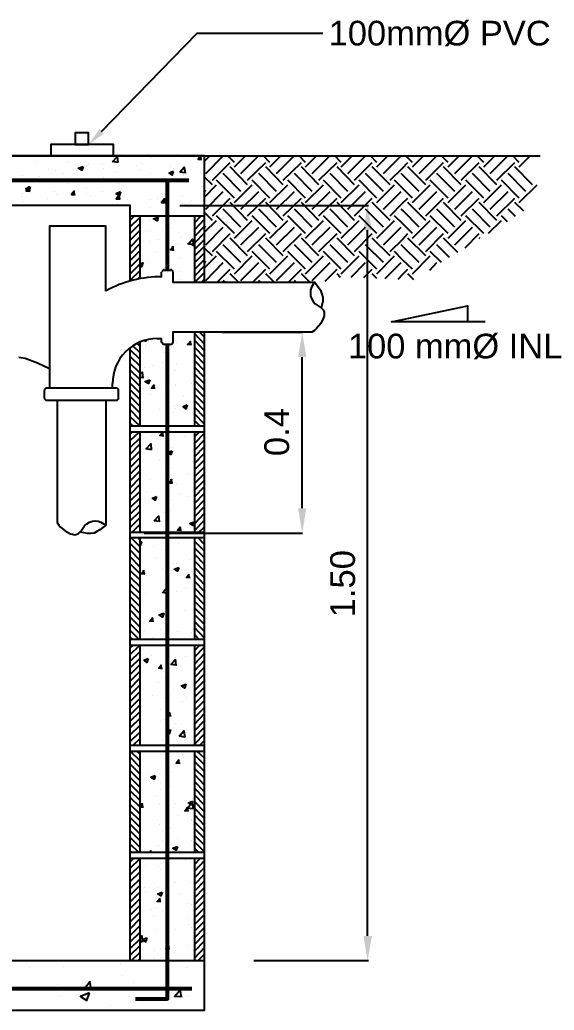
# Model space of a CAD drawing. Header units: millimetres. Extents: x 2391 to 3323, y 1596 to 2537.
# Drawn here: x 3103.31 to 3121.75, y 1652.68 to 1686.82 of the extents above; entities that cross this region are included whole.
import ezdxf

# ---------------------------------------------------------------- set-up
doc = ezdxf.new("R2010")
doc.units = ezdxf.units.MM
for name, color, linetype in [('Concrete slab piping', 201, 'Continuous'), ('LOCATION MAP', 101, 'Continuous'), ('OUTLINE', 7, 'Continuous'), ('PIPES', 20, 'Continuous'), ('REINF. BARS', 7, 'Continuous'), ('TEXT', 130, 'Continuous'), ('VICINITY MAP', 150, 'Continuous')]:
    doc.layers.add(name, color=color, linetype=linetype)
doc.layers.add('HATCHES', color=7, linetype='Continuous', true_color=0xe6ac00)
doc.styles.add('PDF Arial', font='arial.ttf')
doc.styles.add('PDF Swis721 BT', font='swiss.ttf')

msp = doc.modelspace()

# ---------------------------------------------------------------- linework, layer by layer
at = {"layer": 'Concrete slab piping', "lineweight": 25}
for points in [[(3107.12, 1677.814), (3107.12, 1680.42), (3090.875, 1680.42), (3091.874, 1682.128)], [(3109.683, 1677.77), (3109.683, 1682.128), (3091.874, 1682.128), (3109.683, 1682.128), (3121.266, 1682.128)], [(3107.12, 1680.058), (3109.683, 1680.058)], [(3103.283, 1675.193), (3103.5, 1675.15), (3103.92, 1674.99), (3104.34, 1674.802)]]:
    msp.add_lwpolyline(points, dxfattribs=at)
at = {"layer": 'Concrete slab piping', "lineweight": 53}
msp.add_lwpolyline([(3091.99, 1681.289), (3109.147, 1681.289)], dxfattribs=at)
at = {"layer": 'HATCHES', "lineweight": 25}
for points in [[(3106.512, 1681.926), (3106.671, 1682.099), (3106.7, 1681.897)], [(3106.961, 1682.085), (3106.961, 1682.085)], [(3107.873, 1682.071), (3107.873, 1682.071)], [(3108.93, 1682.071), (3108.93, 1682.071)], [(3109.567, 1681.998), (3109.553, 1682.128), (3109.466, 1682.013), (3109.596, 1682.013)], [(3109.683, 1681.94), (3109.871, 1682.128)], [(3109.726, 1681.52), (3110.334, 1682.128)], [(3110.725, 1681.897), (3110.494, 1682.128)], [(3110.725, 1681.752), (3111.102, 1682.128)], [(3110.943, 1681.52), (3111.551, 1682.128)], [(3111.942, 1681.897), (3111.724, 1682.128)], [(3111.942, 1681.752), (3112.318, 1682.128)], [(3112.173, 1681.52), (3112.781, 1682.128)], [(3113.172, 1681.897), (3112.955, 1682.128)], [(3113.172, 1681.752), (3113.549, 1682.128)], [(3113.404, 1681.52), (3114.012, 1682.128)], [(3114.403, 1681.897), (3114.186, 1682.128)], [(3114.403, 1681.752), (3114.779, 1682.128)], [(3114.635, 1681.52), (3115.243, 1682.128)], [(3115.634, 1681.897), (3115.416, 1682.128)], [(3115.634, 1681.752), (3116.01, 1682.128)], [(3115.865, 1681.52), (3116.473, 1682.128)], [(3116.864, 1681.897), (3116.633, 1682.128)], [(3116.864, 1681.752), (3117.241, 1682.128)], [(3117.096, 1681.52), (3117.704, 1682.128)], [(3118.095, 1681.897), (3117.863, 1682.128)], [(3118.095, 1681.752), (3118.472, 1682.128)], [(3118.327, 1681.52), (3118.935, 1682.128)], [(3119.326, 1681.897), (3119.094, 1682.128)], [(3119.326, 1681.752), (3119.702, 1682.128)], [(3119.543, 1681.52), (3120.151, 1682.128)], [(3120.542, 1681.897), (3120.325, 1682.128)], [(3120.542, 1681.752), (3120.918, 1682.128)], [(3103.848, 1681.94), (3103.848, 1681.94)], [(3105.006, 1681.897), (3105.006, 1681.897)], [(3105.629, 1681.752), (3105.629, 1681.752)], [(3105.687, 1681.868), (3105.687, 1681.868)], [(3106.164, 1681.853), (3106.164, 1681.853)], [(3106.497, 1681.94), (3106.7, 1681.911)], [(3106.744, 1681.781), (3106.744, 1681.781)], [(3106.758, 1681.911), (3106.758, 1681.911)], [(3107.323, 1681.795), (3107.323, 1681.795)], [(3107.554, 1681.882), (3107.554, 1681.882)], [(3108.496, 1681.752), (3108.496, 1681.752)], [(3108.742, 1681.824), (3108.742, 1681.824)], [(3108.829, 1681.564), (3108.988, 1681.737), (3109.017, 1681.535)], [(3109.958, 1681.289), (3110.566, 1681.897)], [(3111.174, 1681.129), (3110.566, 1681.752)], [(3111.174, 1681.289), (3111.797, 1681.897)], [(3112.405, 1681.129), (3111.797, 1681.752)], [(3112.405, 1681.289), (3113.027, 1681.897)], [(3113.636, 1681.129), (3113.027, 1681.752)], [(3113.636, 1681.289), (3114.258, 1681.897)], [(3114.866, 1681.129), (3114.258, 1681.752)], [(3114.866, 1681.289), (3115.474, 1681.897)], [(3116.097, 1681.129), (3115.474, 1681.752)], [(3116.097, 1681.289), (3116.517, 1681.709), (3116.705, 1681.897)], [(3117.328, 1681.129), (3116.705, 1681.752)], [(3117.328, 1681.289), (3117.936, 1681.897)], [(3118.544, 1681.129), (3117.936, 1681.752)], [(3118.544, 1681.289), (3119.167, 1681.897)], [(3119.775, 1681.129), (3119.167, 1681.752)], [(3119.775, 1681.289), (3120.397, 1681.897)], [(3121.005, 1681.129), (3120.397, 1681.752)], [(3103.413, 1681.462), (3103.413, 1681.462)], [(3104.007, 1681.419), (3104.007, 1681.419)], [(3104.311, 1681.651), (3104.311, 1681.651)], [(3104.427, 1681.651), (3104.427, 1681.651)], [(3104.528, 1681.607), (3104.528, 1681.607)], [(3104.818, 1681.52), (3104.818, 1681.52)], [(3105.469, 1681.607), (3105.469, 1681.607)], [(3106.193, 1681.709), (3106.193, 1681.709)], [(3106.208, 1681.39), (3106.208, 1681.39)], [(3106.628, 1681.549), (3106.628, 1681.549)], [(3107.482, 1681.607), (3107.482, 1681.607)], [(3107.786, 1681.506), (3107.786, 1681.506)], [(3108.829, 1681.578), (3109.017, 1681.549)], [(3108.944, 1681.477), (3108.944, 1681.477)], [(3108.944, 1681.462), (3108.944, 1681.462)], [(3109.654, 1681.694), (3109.654, 1681.694)], [(3109.958, 1681.129), (3109.683, 1681.39)], [(3110.943, 1680.898), (3110.334, 1681.52)], [(3112.173, 1680.898), (3111.565, 1681.52)], [(3113.404, 1680.898), (3112.796, 1681.52)], [(3114.635, 1680.898), (3114.027, 1681.52)], [(3115.865, 1680.898), (3115.243, 1681.52)], [(3117.096, 1680.898), (3116.517, 1681.477), (3116.473, 1681.52)], [(3118.327, 1680.898), (3117.704, 1681.52)], [(3119.543, 1680.898), (3118.935, 1681.52)], [(3120.774, 1680.898), (3120.166, 1681.52)], [(3103.457, 1681.347), (3103.457, 1681.347)], [(3104.948, 1681.173), (3104.948, 1681.173)], [(3104.948, 1681.173), (3104.948, 1681.173)], [(3106.729, 1681.187), (3106.729, 1681.187)], [(3106.729, 1681.187), (3106.729, 1681.187)], [(3107.844, 1681.347), (3107.844, 1681.347)], [(3108.365, 1681.202), (3108.365, 1681.202)], [(3108.365, 1681.202), (3108.365, 1681.202)], [(3108.901, 1681.274), (3108.901, 1681.274)], [(3109.567, 1681.057), (3109.567, 1681.057)], [(3109.683, 1680.709), (3110.103, 1681.129)], [(3110.725, 1680.666), (3110.103, 1681.289)], [(3110.725, 1680.521), (3111.333, 1681.129)], [(3111.942, 1680.666), (3111.333, 1681.289)], [(3111.942, 1680.521), (3112.564, 1681.129)], [(3113.172, 1680.666), (3112.564, 1681.289)], [(3113.172, 1680.521), (3113.795, 1681.129)], [(3114.403, 1680.666), (3113.795, 1681.289)], [(3114.403, 1680.521), (3115.026, 1681.129)], [(3115.634, 1680.666), (3115.026, 1681.289)], [(3115.634, 1680.521), (3116.242, 1681.129)], [(3116.864, 1680.666), (3116.517, 1681.014), (3116.242, 1681.289)], [(3116.864, 1680.521), (3117.473, 1681.129)], [(3118.095, 1680.666), (3117.473, 1681.289)], [(3118.095, 1680.521), (3118.703, 1681.129)], [(3119.326, 1680.666), (3118.703, 1681.289)], [(3119.326, 1680.521), (3119.934, 1681.129)], [(3120.542, 1680.666), (3119.934, 1681.289)], [(3120.542, 1680.521), (3121.165, 1681.129)], [(3103.385, 1680.738), (3103.385, 1680.738)], [(3103.385, 1680.738), (3103.385, 1680.738)], [(3103.413, 1680.84), (3103.413, 1680.84)], [(3103.413, 1680.84), (3103.413, 1680.84)], [(3103.674, 1680.956), (3103.674, 1680.956)], [(3103.674, 1680.956), (3103.674, 1680.956)], [(3104.499, 1680.883), (3104.499, 1680.883)], [(3104.499, 1680.883), (3104.499, 1680.883)], [(3104.586, 1680.796), (3104.586, 1680.796)], [(3104.586, 1680.796), (3104.586, 1680.796)], [(3105.6, 1681.028), (3105.6, 1681.028)], [(3105.6, 1681.028), (3105.6, 1681.028)], [(3105.629, 1680.84), (3105.629, 1680.84)], [(3105.629, 1680.84), (3105.629, 1680.84)], [(3105.745, 1680.738), (3105.745, 1680.738)], [(3105.745, 1680.738), (3105.745, 1680.738)], [(3106.164, 1680.912), (3106.164, 1680.912)], [(3106.164, 1680.912), (3106.164, 1680.912)], [(3106.99, 1681.028), (3106.99, 1681.028)], [(3106.99, 1681.028), (3106.99, 1681.028)], [(3108.307, 1680.84), (3108.307, 1680.84)], [(3108.307, 1680.84), (3108.307, 1680.84)], [(3108.915, 1680.753), (3108.915, 1680.753)], [(3109.726, 1680.898), (3109.683, 1680.941)], [(3109.726, 1680.29), (3110.334, 1680.898)], [(3110.943, 1680.29), (3111.565, 1680.898)], [(3112.173, 1680.29), (3112.796, 1680.898)], [(3113.404, 1680.29), (3114.027, 1680.898)], [(3114.635, 1680.29), (3115.243, 1680.898)], [(3115.865, 1680.29), (3116.473, 1680.898)], [(3117.096, 1680.29), (3117.704, 1680.898)], [(3118.327, 1680.29), (3118.935, 1680.898)], [(3119.543, 1680.29), (3120.166, 1680.898)], [(3103.428, 1680.565), (3103.428, 1680.565)], [(3103.428, 1680.565), (3103.428, 1680.565)], [(3104.253, 1680.666), (3104.253, 1680.666)], [(3104.253, 1680.666), (3104.253, 1680.666)], [(3106.7, 1680.463), (3106.7, 1680.463)], [(3106.7, 1680.463), (3106.7, 1680.463)], [(3106.903, 1680.695), (3106.903, 1680.695)], [(3106.903, 1680.695), (3106.903, 1680.695)], [(3107.033, 1680.623), (3107.033, 1680.623)], [(3107.033, 1680.623), (3107.033, 1680.623)], [(3107.815, 1680.623), (3107.815, 1680.623)], [(3107.815, 1680.623), (3107.815, 1680.623)], [(3108.061, 1680.652), (3108.061, 1680.652)], [(3108.061, 1680.652), (3108.061, 1680.652)], [(3108.336, 1680.42), (3108.336, 1680.42)], [(3108.336, 1680.42), (3108.336, 1680.42)], [(3109.162, 1680.536), (3109.162, 1680.536)], [(3109.22, 1680.594), (3109.22, 1680.594)], [(3109.958, 1680.058), (3110.566, 1680.666)], [(3111.174, 1679.899), (3110.566, 1680.521)], [(3111.174, 1680.058), (3111.797, 1680.666)], [(3112.405, 1679.899), (3111.797, 1680.521)], [(3112.405, 1680.058), (3113.027, 1680.666)], [(3113.636, 1679.899), (3113.027, 1680.521)], [(3113.636, 1680.058), (3114.258, 1680.666)], [(3114.866, 1679.899), (3114.258, 1680.521)], [(3114.866, 1680.058), (3115.474, 1680.666)], [(3116.097, 1679.899), (3115.474, 1680.521)], [(3116.097, 1680.058), (3116.517, 1680.492), (3116.705, 1680.666)], [(3117.328, 1679.899), (3116.705, 1680.521)], [(3117.328, 1680.058), (3117.936, 1680.666)], [(3118.544, 1679.899), (3117.936, 1680.521)], [(3118.544, 1680.058), (3119.167, 1680.666)], [(3119.775, 1679.899), (3119.167, 1680.521)], [(3119.775, 1680.058), (3120.397, 1680.666)], [(3120.701, 1680.217), (3120.397, 1680.521)], [(3107.12, 1679.913), (3107.265, 1680.058)], [(3107.786, 1680.348), (3107.786, 1680.348)], [(3107.786, 1680.348), (3107.786, 1680.348)], [(3108.887, 1680.043), (3108.887, 1680.043)], [(3109.35, 1679.826), (3109.567, 1680.058)], [(3109.958, 1679.899), (3109.683, 1680.174)], [(3110.725, 1679.45), (3110.103, 1680.058)], [(3110.943, 1679.667), (3110.334, 1680.29)], [(3111.942, 1679.45), (3111.333, 1680.058)], [(3112.173, 1679.667), (3111.565, 1680.29)], [(3113.172, 1679.45), (3112.564, 1680.058)], [(3113.404, 1679.667), (3112.796, 1680.29)], [(3114.403, 1679.45), (3113.795, 1680.058)], [(3114.635, 1679.667), (3114.027, 1680.29)], [(3115.634, 1679.45), (3115.026, 1680.058)], [(3115.865, 1679.667), (3115.243, 1680.29)], [(3116.864, 1679.45), (3116.531, 1679.783), (3116.242, 1680.058)], [(3117.096, 1679.667), (3116.531, 1680.246), (3116.473, 1680.29)], [(3118.095, 1679.45), (3117.473, 1680.058)], [(3118.327, 1679.667), (3117.704, 1680.29)], [(3119.326, 1679.45), (3118.703, 1680.058)], [(3119.543, 1679.667), (3118.935, 1680.29)], [(3120.137, 1679.855), (3119.934, 1680.058)], [(3120.412, 1680.043), (3120.166, 1680.29)], [(3107.12, 1679.681), (3107.468, 1680.015)], [(3107.12, 1679.45), (3107.468, 1679.797)], [(3107.801, 1679.899), (3107.801, 1679.899)], [(3109.35, 1679.595), (3109.683, 1679.942)], [(3109.726, 1679.667), (3109.683, 1679.71), (3109.35, 1679.363)], [(3109.683, 1679.493), (3110.103, 1679.899)], [(3110.725, 1679.291), (3111.333, 1679.899)], [(3111.942, 1679.291), (3112.564, 1679.899)], [(3113.172, 1679.291), (3113.795, 1679.899)], [(3114.403, 1679.291), (3115.026, 1679.899)], [(3115.634, 1679.291), (3116.242, 1679.899)], [(3116.864, 1679.291), (3117.473, 1679.899)], [(3118.095, 1679.291), (3118.703, 1679.899)], [(3119.485, 1679.464), (3119.934, 1679.899)], [(3107.12, 1679.218), (3107.468, 1679.566)], [(3107.641, 1679.537), (3107.641, 1679.537)], [(3107.757, 1679.566), (3107.757, 1679.566)], [(3108.22, 1679.551), (3108.22, 1679.551)], [(3108.582, 1679.667), (3108.582, 1679.667)], [(3108.8, 1679.493), (3108.8, 1679.493)], [(3109.35, 1679.03), (3109.335, 1679.015), (3109.234, 1679.088), (3109.35, 1679.131), (3109.683, 1679.479)], [(3109.726, 1679.059), (3110.334, 1679.667)], [(3109.958, 1678.827), (3110.566, 1679.45)], [(3110.943, 1679.059), (3111.565, 1679.667)], [(3111.174, 1678.827), (3111.797, 1679.45)], [(3112.173, 1679.059), (3112.796, 1679.667)], [(3112.405, 1678.827), (3113.027, 1679.45)], [(3113.404, 1679.059), (3114.027, 1679.667)], [(3113.636, 1678.827), (3114.258, 1679.45)], [(3114.635, 1679.059), (3115.243, 1679.667)], [(3114.866, 1678.827), (3115.474, 1679.45)], [(3115.865, 1679.059), (3116.473, 1679.667)], [(3116.097, 1678.827), (3116.531, 1679.262), (3116.705, 1679.45)], [(3117.096, 1679.059), (3117.704, 1679.667)], [(3117.328, 1678.827), (3117.936, 1679.45)], [(3118.327, 1679.059), (3118.935, 1679.667)], [(3118.674, 1678.958), (3119.167, 1679.45)], [(3107.12, 1678.986), (3107.468, 1679.334)], [(3107.12, 1678.755), (3107.468, 1679.102)], [(3107.772, 1679.175), (3107.772, 1679.175)], [(3108.09, 1679.247), (3108.09, 1679.247)], [(3108.64, 1678.871), (3108.51, 1678.885), (3108.611, 1679.015)], [(3108.611, 1678.871), (3108.597, 1679.015)], [(3108.742, 1679.073), (3108.742, 1679.073)], [(3108.858, 1679.32), (3108.858, 1679.32)], [(3109.104, 1679.102), (3109.306, 1679.073)], [(3109.118, 1679.088), (3109.277, 1679.262), (3109.306, 1679.059)], [(3109.248, 1679.189), (3109.248, 1679.189)], [(3109.35, 1678.914), (3109.683, 1679.247)], [(3109.35, 1678.682), (3109.683, 1679.015)], [(3110.943, 1678.451), (3110.334, 1679.059)], [(3111.174, 1678.682), (3110.566, 1679.291)], [(3112.173, 1678.451), (3111.565, 1679.059)], [(3112.405, 1678.682), (3111.797, 1679.291)], [(3113.404, 1678.451), (3112.796, 1679.059)], [(3113.636, 1678.682), (3113.027, 1679.291)], [(3114.635, 1678.451), (3114.027, 1679.059)], [(3114.866, 1678.682), (3114.258, 1679.291)], [(3115.865, 1678.451), (3115.243, 1679.059)], [(3116.097, 1678.682), (3115.474, 1679.291)], [(3117.096, 1678.451), (3116.531, 1679.001), (3116.473, 1679.059)], [(3117.328, 1678.682), (3116.705, 1679.291)], [(3118.139, 1678.625), (3117.704, 1679.059)], [(3118.428, 1678.798), (3117.936, 1679.291)], [(3119.181, 1679.276), (3119.167, 1679.291)], [(3107.12, 1678.523), (3107.468, 1678.871)], [(3107.468, 1678.856), (3107.468, 1678.856)], [(3108.018, 1678.813), (3108.018, 1678.813)], [(3109.35, 1678.451), (3109.683, 1678.784)], [(3109.958, 1678.682), (3109.683, 1678.943)], [(3109.683, 1678.263), (3110.103, 1678.682)], [(3110.725, 1678.219), (3110.103, 1678.827)], [(3110.725, 1678.06), (3111.333, 1678.682)], [(3111.942, 1678.219), (3111.333, 1678.827)], [(3111.942, 1678.06), (3112.564, 1678.682)], [(3113.172, 1678.219), (3112.564, 1678.827)], [(3113.172, 1678.06), (3113.795, 1678.682)], [(3114.403, 1678.219), (3113.795, 1678.827)], [(3114.403, 1678.06), (3115.026, 1678.682)], [(3115.634, 1678.219), (3115.026, 1678.827)], [(3115.634, 1678.06), (3116.242, 1678.682)], [(3116.864, 1678.219), (3116.531, 1678.538), (3116.242, 1678.827)], [(3116.864, 1678.06), (3117.473, 1678.682)], [(3117.863, 1678.451), (3117.473, 1678.827)], [(3107.12, 1678.292), (3107.468, 1678.639)], [(3107.12, 1678.06), (3107.468, 1678.407), (3107.554, 1678.436), (3107.511, 1678.306), (3107.468, 1678.335)], [(3107.743, 1678.451), (3107.743, 1678.451)], [(3108.365, 1678.378), (3108.365, 1678.378)], [(3108.843, 1678.596), (3108.843, 1678.596)], [(3109.35, 1678.219), (3109.683, 1678.552)], [(3109.35, 1677.987), (3109.683, 1678.335)], [(3109.726, 1678.451), (3109.683, 1678.48)], [(3109.726, 1677.828), (3110.334, 1678.451)], [(3110.943, 1677.828), (3111.565, 1678.451)], [(3112.173, 1677.828), (3112.796, 1678.451)], [(3113.404, 1677.828), (3114.027, 1678.451)], [(3114.75, 1677.944), (3115.243, 1678.451)], [(3115.923, 1677.901), (3116.473, 1678.451)], [(3117.458, 1678.19), (3117.704, 1678.451)], [(3107.12, 1677.843), (3107.468, 1678.176)], [(3108.814, 1678.147), (3108.814, 1678.147)], [(3109.35, 1677.77), (3109.683, 1678.103)], [(3110.117, 1677.77), (3110.566, 1678.219)], [(3110.856, 1677.77), (3110.566, 1678.06)], [(3111.348, 1677.77), (3111.797, 1678.219)], [(3112.086, 1677.77), (3111.797, 1678.06)], [(3112.579, 1677.77), (3113.027, 1678.219)], [(3113.317, 1677.77), (3113.027, 1678.06)], [(3113.853, 1677.814), (3114.258, 1678.219)], [(3114.374, 1677.93), (3114.258, 1678.06)], [(3115.185, 1677.93), (3115.474, 1678.219)], [(3115.634, 1677.901), (3115.474, 1678.06)], [(3116.372, 1677.872), (3116.531, 1678.045), (3116.705, 1678.219)], [(3116.908, 1677.857), (3116.705, 1678.06)], [(3107.395, 1677.886), (3107.468, 1677.944)], [(3108.814, 1677.872), (3108.814, 1677.872)], [(3109.581, 1677.77), (3109.683, 1677.872)], [(3110.407, 1677.77), (3110.334, 1677.828)], [(3111.623, 1677.77), (3111.565, 1677.828)], [(3112.854, 1677.77), (3112.796, 1677.828)], [(3109.683, 1675.642), (3109.35, 1675.989)], [(3109.683, 1675.874), (3109.509, 1676.047)], [(3107.468, 1675.555), (3107.366, 1675.656)], [(3107.612, 1675.758), (3107.685, 1675.743)], [(3107.641, 1675.642), (3107.641, 1675.642)], [(3107.656, 1675.743), (3107.656, 1675.758)], [(3108.727, 1675.7), (3108.727, 1675.7)], [(3109.234, 1675.613), (3109.104, 1675.627), (3109.22, 1675.743)], [(3109.22, 1675.598), (3109.191, 1675.743)], [(3109.683, 1675.41), (3109.35, 1675.758)], [(3107.468, 1675.106), (3107.12, 1675.439)], [(3107.468, 1675.338), (3107.221, 1675.569)], [(3107.641, 1675.555), (3107.641, 1675.555)], [(3108.293, 1675.338), (3108.293, 1675.338)], [(3109.683, 1675.179), (3109.35, 1675.526)], [(3109.683, 1674.947), (3109.35, 1675.294)], [(3107.468, 1674.874), (3107.12, 1675.208)], [(3107.468, 1674.643), (3107.12, 1674.976)], [(3108.249, 1675.005), (3108.249, 1675.005)], [(3108.713, 1674.976), (3108.713, 1674.976)], [(3109.263, 1675.077), (3109.263, 1675.077)], [(3109.683, 1674.715), (3109.35, 1675.063)], [(3107.468, 1674.411), (3107.12, 1674.744)], [(3107.468, 1674.599), (3107.54, 1674.672), (3107.554, 1674.469)], [(3107.54, 1674.773), (3107.54, 1674.773)], [(3107.612, 1674.831), (3107.612, 1674.831)], [(3107.902, 1674.889), (3107.902, 1674.889)], [(3108.698, 1674.715), (3108.698, 1674.715)], [(3109.683, 1674.484), (3109.35, 1674.831)], [(3109.683, 1674.266), (3109.35, 1674.599)], [(3107.468, 1674.18), (3107.12, 1674.527)], [(3107.468, 1673.948), (3107.12, 1674.295)], [(3107.468, 1674.498), (3107.554, 1674.484)], [(3107.989, 1674.107), (3107.859, 1674.122), (3107.96, 1674.252)], [(3107.96, 1674.107), (3107.931, 1674.237)], [(3108.684, 1674.252), (3108.684, 1674.252)], [(3108.698, 1674.223), (3108.698, 1674.223)], [(3109.234, 1674.295), (3109.234, 1674.295)], [(3109.683, 1674.035), (3109.35, 1674.368)], [(3107.468, 1673.716), (3107.12, 1674.064)], [(3107.583, 1674.107), (3107.583, 1674.107)], [(3107.815, 1673.904), (3107.815, 1673.904)], [(3108.206, 1674.049), (3108.206, 1674.049)], [(3109.683, 1673.803), (3109.35, 1674.136)], [(3109.683, 1673.571), (3109.35, 1673.904)], [(3107.468, 1673.485), (3107.12, 1673.832)], [(3107.468, 1673.253), (3107.12, 1673.6)], [(3108.727, 1673.571), (3108.727, 1673.571)], [(3108.973, 1673.861), (3108.973, 1673.861)], [(3109.683, 1673.34), (3109.35, 1673.687)], [(3107.468, 1673.021), (3107.12, 1673.369)], [(3107.554, 1673.398), (3107.554, 1673.398)], [(3108.119, 1673.369), (3108.119, 1673.369)], [(3108.655, 1673.528), (3108.655, 1673.528)], [(3108.669, 1673.427), (3108.669, 1673.427)], [(3109.683, 1673.108), (3109.35, 1673.456)], [(3109.683, 1672.876), (3109.35, 1673.224)], [(3107.453, 1672.818), (3107.12, 1673.137)], [(3107.221, 1672.818), (3107.12, 1672.905)], [(3109.524, 1672.818), (3109.35, 1672.992)], [(3107.12, 1672.543), (3107.207, 1672.616)], [(3107.12, 1672.312), (3107.439, 1672.616)], [(3108.09, 1672.572), (3108.09, 1672.572)], [(3108.278, 1672.471), (3108.148, 1672.485), (3108.264, 1672.616)], [(3108.264, 1672.471), (3108.235, 1672.616)], [(3108.278, 1672.601), (3108.278, 1672.601)], [(3109.35, 1672.457), (3109.509, 1672.616)], [(3109.35, 1672.225), (3109.683, 1672.572)], [(3107.12, 1672.08), (3107.468, 1672.413)], [(3107.12, 1671.848), (3107.468, 1672.196)], [(3107.554, 1672.5), (3107.554, 1672.5)], [(3107.656, 1672.022), (3107.83, 1672.196), (3107.844, 1671.993)], [(3107.844, 1672.5), (3107.844, 1672.5)], [(3109.002, 1672.457), (3109.002, 1672.457)], [(3109.35, 1671.993), (3109.683, 1672.341)], [(3107.12, 1671.617), (3107.468, 1671.964)], [(3107.497, 1671.95), (3107.497, 1671.95)], [(3107.656, 1672.037), (3107.844, 1672.008)], [(3108.351, 1671.834), (3108.351, 1671.834)], [(3108.597, 1672.08), (3108.597, 1672.08)], [(3109.35, 1671.762), (3109.683, 1672.109)], [(3109.35, 1671.53), (3109.683, 1671.877)], [(3107.12, 1671.385), (3107.468, 1671.733)], [(3107.12, 1671.153), (3107.468, 1671.501)], [(3107.525, 1671.718), (3107.525, 1671.718)], [(3108.119, 1671.646), (3108.119, 1671.646)], [(3109.277, 1671.588), (3109.277, 1671.588)], [(3109.35, 1671.313), (3109.683, 1671.646)], [(3107.12, 1670.922), (3107.468, 1671.269)], [(3107.482, 1671.226), (3107.482, 1671.226)], [(3108.192, 1671.298), (3108.192, 1671.298)], [(3108.568, 1671.356), (3108.568, 1671.356)], [(3109.147, 1671.153), (3109.147, 1671.153)], [(3109.35, 1671.081), (3109.683, 1671.414)], [(3109.35, 1670.849), (3109.683, 1671.182)], [(3107.12, 1670.69), (3107.468, 1671.038)], [(3107.12, 1670.458), (3107.468, 1670.806)], [(3107.772, 1670.965), (3107.772, 1670.965)], [(3108.582, 1670.849), (3108.452, 1670.849), (3108.568, 1670.98)], [(3108.568, 1670.835), (3108.539, 1670.98)], [(3108.713, 1670.82), (3108.713, 1670.82)], [(3109.35, 1670.618), (3109.683, 1670.951)], [(3107.12, 1670.241), (3107.468, 1670.574)], [(3107.699, 1670.531), (3107.699, 1670.531)], [(3108.553, 1670.632), (3108.553, 1670.632)], [(3108.858, 1670.487), (3108.858, 1670.487)], [(3109.35, 1670.386), (3109.683, 1670.734)], [(3109.35, 1670.154), (3109.683, 1670.502)], [(3107.12, 1670.01), (3107.468, 1670.343)], [(3108.148, 1670.241), (3108.148, 1670.241)], [(3108.582, 1670.299), (3108.582, 1670.299)], [(3109.118, 1670.372), (3109.118, 1670.372)], [(3109.306, 1670.198), (3109.306, 1670.198)], [(3109.35, 1669.923), (3109.683, 1670.27)], [(3107.12, 1669.778), (3107.468, 1670.111)], [(3107.12, 1669.546), (3107.468, 1669.879)], [(3108.278, 1669.85), (3108.278, 1669.85)], [(3108.525, 1669.908), (3108.525, 1669.908)], [(3109.35, 1669.691), (3109.683, 1670.039)], [(3109.35, 1669.459), (3109.683, 1669.807)], [(3107.12, 1669.315), (3107.468, 1669.662)], [(3107.945, 1669.546), (3108.119, 1669.734)], [(3107.945, 1669.561), (3108.134, 1669.532)], [(3108.003, 1669.445), (3108.003, 1669.445)], [(3108.134, 1669.517), (3108.105, 1669.72)], [(3108.553, 1669.517), (3108.553, 1669.517)], [(3109.35, 1669.228), (3109.683, 1669.575)], [(3107.192, 1669.155), (3107.468, 1669.43)], [(3107.424, 1669.155), (3107.468, 1669.199)], [(3108.423, 1669.387), (3108.423, 1669.387)], [(3108.496, 1669.199), (3108.496, 1669.199)], [(3108.887, 1669.213), (3108.756, 1669.228), (3108.858, 1669.344)], [(3108.872, 1669.213), (3108.843, 1669.344)], [(3109.495, 1669.155), (3109.683, 1669.344)], [(3107.468, 1668.417), (3107.12, 1668.764)], [(3107.468, 1668.649), (3107.149, 1668.967)], [(3107.468, 1668.88), (3107.381, 1668.967)], [(3107.468, 1668.793), (3107.511, 1668.822), (3107.468, 1668.692)], [(3108.8, 1668.764), (3108.8, 1668.764)], [(3109.683, 1668.504), (3109.35, 1668.837)], [(3109.683, 1668.735), (3109.451, 1668.967)], [(3109.683, 1668.967), (3109.683, 1668.967)], [(3107.468, 1668.185), (3107.12, 1668.533)], [(3107.974, 1668.649), (3107.974, 1668.649)], [(3108.192, 1668.547), (3108.192, 1668.547)], [(3108.467, 1668.475), (3108.467, 1668.475)], [(3109.683, 1668.272), (3109.35, 1668.605)], [(3107.468, 1667.954), (3107.12, 1668.301)], [(3108.003, 1668.272), (3108.003, 1668.272)], [(3109.162, 1668.229), (3109.162, 1668.229)], [(3109.683, 1668.04), (3109.35, 1668.388)], [(3109.683, 1667.809), (3109.35, 1668.156)], [(3107.468, 1667.722), (3107.12, 1668.069)], [(3107.468, 1667.505), (3107.12, 1667.838)], [(3107.627, 1667.707), (3107.497, 1667.722), (3107.612, 1667.852)], [(3107.612, 1667.707), (3107.583, 1667.852)], [(3108.235, 1667.91), (3108.235, 1667.91)], [(3108.438, 1667.751), (3108.438, 1667.751)], [(3108.452, 1667.983), (3108.452, 1667.983)], [(3108.713, 1668.069), (3108.713, 1668.069)], [(3109.683, 1667.577), (3109.35, 1667.925)], [(3107.468, 1667.273), (3107.12, 1667.606)], [(3109.191, 1667.577), (3109.06, 1667.592), (3109.162, 1667.707)], [(3109.162, 1667.577), (3109.147, 1667.707)], [(3109.683, 1667.345), (3109.35, 1667.693)], [(3109.683, 1667.114), (3109.35, 1667.461)], [(3107.468, 1667.041), (3107.12, 1667.374)], [(3107.468, 1666.81), (3107.12, 1667.143)], [(3107.569, 1667.172), (3107.569, 1667.172)], [(3107.656, 1667.056), (3107.656, 1667.056)], [(3108.235, 1667.07), (3108.409, 1667.259)], [(3108.235, 1667.085), (3108.409, 1667.056), (3108.423, 1667.056)], [(3108.278, 1667.099), (3108.278, 1667.099)], [(3108.423, 1667.041), (3108.409, 1667.157), (3108.394, 1667.259)], [(3108.727, 1667.114), (3108.727, 1667.114)], [(3109.031, 1667.23), (3109.031, 1667.23)], [(3109.683, 1666.882), (3109.35, 1667.23)], [(3107.468, 1666.578), (3107.12, 1666.926)], [(3108.409, 1667.027), (3108.409, 1667.027)], [(3109.683, 1666.65), (3109.35, 1666.998)], [(3109.683, 1666.433), (3109.35, 1666.766)], [(3107.468, 1666.346), (3107.12, 1666.694)], [(3107.468, 1666.115), (3107.12, 1666.462)], [(3108.452, 1666.375), (3108.452, 1666.375)], [(3109.002, 1666.448), (3109.002, 1666.448)], [(3109.683, 1666.202), (3109.35, 1666.535)], [(3107.468, 1665.883), (3107.12, 1666.231)], [(3107.931, 1666.086), (3107.801, 1666.086), (3107.902, 1666.216)], [(3107.916, 1666.071), (3107.887, 1666.216)], [(3108.394, 1666.303), (3108.394, 1666.303)], [(3109.683, 1665.97), (3109.35, 1666.303)], [(3109.683, 1665.738), (3109.35, 1666.071)], [(3107.468, 1665.651), (3107.12, 1665.999)], [(3107.439, 1665.449), (3107.12, 1665.767)], [(3107.598, 1665.767), (3107.598, 1665.767)], [(3108.177, 1665.796), (3108.177, 1665.796)], [(3108.307, 1666.013), (3108.307, 1666.013)], [(3108.756, 1665.724), (3108.756, 1665.724)], [(3109.248, 1665.695), (3109.248, 1665.695)], [(3109.683, 1665.507), (3109.35, 1665.854)], [(3107.207, 1665.449), (3107.12, 1665.536)], [(3107.887, 1665.521), (3107.887, 1665.521)], [(3108.365, 1665.579), (3108.365, 1665.579)], [(3108.423, 1665.594), (3108.423, 1665.594)], [(3109.509, 1665.449), (3109.35, 1665.622)], [(3107.12, 1665.174), (3107.221, 1665.26)], [(3107.12, 1664.942), (3107.453, 1665.26)], [(3107.12, 1664.71), (3107.468, 1665.043)], [(3109.35, 1665.087), (3109.524, 1665.26)], [(3109.35, 1664.855), (3109.683, 1665.203)], [(3107.12, 1664.479), (3107.468, 1664.812)], [(3107.859, 1664.725), (3107.859, 1664.725)], [(3107.873, 1664.899), (3107.873, 1664.899)], [(3108.336, 1664.855), (3108.336, 1664.855)], [(3108.525, 1664.594), (3108.698, 1664.783)], [(3108.684, 1664.841), (3108.684, 1664.841)], [(3108.713, 1664.566), (3108.684, 1664.783)], [(3109.031, 1664.855), (3109.031, 1664.855)], [(3109.35, 1664.623), (3109.683, 1664.971)], [(3109.35, 1664.392), (3109.683, 1664.739)], [(3107.12, 1664.247), (3107.468, 1664.594)], [(3107.12, 1664.015), (3107.468, 1664.363)], [(3108.235, 1664.45), (3108.105, 1664.464), (3108.206, 1664.58)], [(3108.206, 1664.435), (3108.192, 1664.58)], [(3108.264, 1664.348), (3108.264, 1664.348)], [(3108.525, 1664.609), (3108.713, 1664.58)], [(3109.35, 1664.16), (3109.683, 1664.508)], [(3107.12, 1663.784), (3107.468, 1664.131)], [(3108.105, 1663.986), (3108.105, 1663.986)], [(3108.307, 1664.131), (3108.307, 1664.131)], [(3109.35, 1663.928), (3109.683, 1664.276)], [(3109.35, 1663.711), (3109.683, 1664.044)], [(3107.12, 1663.552), (3107.468, 1663.899)], [(3107.12, 1663.32), (3107.468, 1663.668)], [(3108.611, 1663.74), (3108.611, 1663.74)], [(3109.35, 1663.48), (3109.683, 1663.813)], [(3107.12, 1663.089), (3107.468, 1663.436)], [(3107.902, 1663.509), (3107.902, 1663.509)], [(3108.278, 1663.407), (3108.278, 1663.407)], [(3108.915, 1663.306), (3108.915, 1663.306)], [(3109.06, 1663.451), (3109.06, 1663.451)], [(3109.35, 1663.248), (3109.683, 1663.581)], [(3109.35, 1663.016), (3109.683, 1663.349)], [(3107.12, 1662.857), (3107.468, 1663.204)], [(3107.12, 1662.64), (3107.468, 1662.973)], [(3107.54, 1663.132), (3107.54, 1663.132)], [(3108.177, 1663.045), (3108.177, 1663.045)], [(3109.35, 1662.785), (3109.683, 1663.118)], [(3107.12, 1662.408), (3107.468, 1662.741)], [(3108.177, 1662.64), (3108.177, 1662.64)], [(3108.264, 1662.683), (3108.264, 1662.683)], [(3108.539, 1662.814), (3108.409, 1662.828), (3108.51, 1662.944)], [(3108.51, 1662.814), (3108.481, 1662.944)], [(3109.35, 1662.553), (3109.683, 1662.9)], [(3109.35, 1662.321), (3109.683, 1662.669)], [(3107.12, 1662.176), (3107.468, 1662.509)], [(3107.12, 1661.945), (3107.468, 1662.278)], [(3108.336, 1662.452), (3108.336, 1662.452)], [(3108.51, 1662.35), (3108.467, 1662.205), (3108.409, 1662.249), (3108.365, 1662.278), (3108.409, 1662.307), (3108.51, 1662.336)], [(3108.698, 1662.567), (3108.698, 1662.567)], [(3108.814, 1662.119), (3108.973, 1662.307), (3109.002, 1662.09)], [(3108.887, 1662.524), (3108.887, 1662.524)], [(3109.335, 1662.596), (3109.335, 1662.596)], [(3109.35, 1662.09), (3109.683, 1662.437)], [(3107.221, 1661.815), (3107.468, 1662.046)], [(3108.235, 1661.959), (3108.235, 1661.959)], [(3108.814, 1662.133), (3109.002, 1662.104)], [(3109.35, 1661.858), (3109.683, 1662.205)], [(3109.524, 1661.815), (3109.683, 1661.974)], [(3107.468, 1661.279), (3107.12, 1661.612)], [(3107.468, 1661.51), (3107.352, 1661.612)], [(3107.453, 1661.815), (3107.468, 1661.829)], [(3107.772, 1661.597), (3107.772, 1661.597)], [(3108.264, 1661.597), (3108.264, 1661.597)], [(3109.683, 1661.366), (3109.422, 1661.612)], [(3109.683, 1661.583), (3109.654, 1661.612)], [(3107.468, 1661.047), (3107.12, 1661.395)], [(3107.757, 1661.525), (3107.757, 1661.525)], [(3108.843, 1661.177), (3108.713, 1661.192), (3108.814, 1661.322)], [(3108.814, 1661.177), (3108.785, 1661.308)], [(3108.915, 1661.481), (3108.915, 1661.481)], [(3109.335, 1661.395), (3109.335, 1661.395)], [(3109.683, 1661.134), (3109.35, 1661.467)], [(3107.468, 1660.815), (3107.12, 1661.163)], [(3107.468, 1660.584), (3107.12, 1660.931)], [(3108.206, 1661.235), (3108.206, 1661.235)], [(3108.206, 1661.235), (3108.206, 1661.235)], [(3108.568, 1660.917), (3108.568, 1660.917)], [(3109.683, 1660.902), (3109.35, 1661.235)], [(3109.683, 1660.671), (3109.35, 1661.004)], [(3107.468, 1660.352), (3107.12, 1660.7)], [(3107.743, 1660.815), (3107.743, 1660.815)], [(3109.306, 1660.685), (3109.306, 1660.685)], [(3109.683, 1660.439), (3109.35, 1660.787)], [(3107.468, 1660.12), (3107.12, 1660.468)], [(3107.468, 1659.903), (3107.12, 1660.236)], [(3108.177, 1660.511), (3108.177, 1660.511)], [(3108.177, 1660.294), (3108.177, 1660.294)], [(3108.481, 1660.381), (3108.481, 1660.381)], [(3109.683, 1660.207), (3109.35, 1660.555)], [(3109.683, 1659.976), (3109.35, 1660.323)], [(3107.468, 1659.672), (3107.12, 1660.005)], [(3107.989, 1660.063), (3107.989, 1660.063)], [(3109.277, 1659.961), (3109.277, 1659.961)], [(3109.683, 1659.744), (3109.35, 1660.092)], [(3107.468, 1659.44), (3107.12, 1659.773)], [(3107.468, 1659.208), (3107.12, 1659.541)], [(3107.468, 1659.715), (3107.554, 1659.816)], [(3107.468, 1659.686), (3107.583, 1659.686)], [(3107.554, 1659.672), (3107.54, 1659.816)], [(3108.148, 1659.787), (3108.148, 1659.787)], [(3108.684, 1659.816), (3108.684, 1659.816)], [(3109.133, 1659.541), (3109.002, 1659.556), (3109.118, 1659.686)], [(3109.118, 1659.541), (3109.089, 1659.672)], [(3109.089, 1659.657), (3109.292, 1659.628)], [(3109.104, 1659.657), (3109.263, 1659.831), (3109.292, 1659.614)], [(3109.683, 1659.512), (3109.35, 1659.86)], [(3109.683, 1659.281), (3109.35, 1659.628)], [(3107.468, 1658.977), (3107.12, 1659.324)], [(3108.061, 1659.266), (3108.061, 1659.266)], [(3108.785, 1659.382), (3108.785, 1659.382)], [(3109.22, 1659.223), (3109.22, 1659.223)], [(3109.248, 1659.237), (3109.248, 1659.237)], [(3109.335, 1659.454), (3109.335, 1659.454)], [(3109.683, 1659.049), (3109.35, 1659.397)], [(3107.468, 1658.745), (3107.12, 1659.092)], [(3107.468, 1658.513), (3107.12, 1658.861)], [(3108.119, 1659.064), (3108.119, 1659.064)], [(3108.51, 1658.977), (3108.51, 1658.977)], [(3109.683, 1658.832), (3109.35, 1659.165)], [(3109.683, 1658.6), (3109.35, 1658.933)], [(3107.468, 1658.282), (3107.12, 1658.629)], [(3108.22, 1658.528), (3108.22, 1658.528)], [(3108.249, 1658.846), (3108.249, 1658.846)], [(3108.756, 1658.6), (3108.756, 1658.6)], [(3109.22, 1658.513), (3109.22, 1658.513)], [(3109.683, 1658.369), (3109.35, 1658.702)], [(3107.41, 1658.122), (3107.12, 1658.397)], [(3107.801, 1658.122), (3107.859, 1658.18)], [(3107.844, 1658.122), (3107.83, 1658.18)], [(3108.105, 1658.34), (3108.105, 1658.34)], [(3109.683, 1658.137), (3109.35, 1658.47)], [(3109.48, 1658.122), (3109.35, 1658.253)], [(3107.178, 1658.122), (3107.12, 1658.166)], [(3107.12, 1657.789), (3107.25, 1657.92)], [(3107.12, 1657.572), (3107.468, 1657.905)], [(3107.627, 1658.166), (3107.627, 1658.166)], [(3108.785, 1658.122), (3108.785, 1658.122)], [(3109.017, 1657.847), (3109.017, 1657.847)], [(3109.321, 1657.92), (3109.35, 1657.92)], [(3109.35, 1657.717), (3109.553, 1657.92)], [(3109.35, 1657.485), (3109.683, 1657.833)], [(3107.12, 1657.341), (3107.468, 1657.674)], [(3107.641, 1657.674), (3107.641, 1657.674)], [(3108.076, 1657.63), (3108.076, 1657.63)], [(3108.163, 1657.543), (3108.163, 1657.543)], [(3108.192, 1657.746), (3108.192, 1657.746)], [(3109.205, 1657.789), (3109.205, 1657.789)], [(3109.35, 1657.254), (3109.683, 1657.601)], [(3107.12, 1657.109), (3107.468, 1657.442)], [(3107.12, 1656.877), (3107.468, 1657.21)], [(3109.35, 1657.022), (3109.683, 1657.369)], [(3107.12, 1656.646), (3107.468, 1656.993)], [(3107.627, 1656.892), (3107.627, 1656.892)], [(3108.047, 1656.906), (3108.047, 1656.906)], [(3108.365, 1657.008), (3108.365, 1657.008)], [(3108.438, 1656.993), (3108.438, 1656.993)], [(3108.684, 1657.065), (3108.684, 1657.065)], [(3109.176, 1657.065), (3109.176, 1657.065)], [(3109.35, 1656.79), (3109.683, 1657.138)], [(3109.35, 1656.559), (3109.683, 1656.906)], [(3107.12, 1656.414), (3107.468, 1656.761)], [(3107.12, 1656.182), (3107.468, 1656.53)], [(3107.656, 1656.761), (3107.656, 1656.761)], [(3108.177, 1656.414), (3108.047, 1656.428), (3108.163, 1656.544)], [(3108.163, 1656.414), (3108.134, 1656.544)], [(3108.814, 1656.718), (3108.814, 1656.718)], [(3109.35, 1656.327), (3109.683, 1656.674)], [(3107.12, 1655.951), (3107.468, 1656.298)], [(3107.873, 1656.139), (3107.873, 1656.139)], [(3108.018, 1656.182), (3108.018, 1656.182)], [(3109.147, 1656.341), (3109.147, 1656.341)], [(3109.248, 1656.313), (3109.248, 1656.313)], [(3109.35, 1656.11), (3109.683, 1656.443)], [(3109.35, 1655.878), (3109.683, 1656.211)], [(3107.12, 1655.719), (3107.468, 1656.066)], [(3107.12, 1655.487), (3107.468, 1655.835)], [(3107.931, 1655.907), (3107.931, 1655.907)], [(3108.249, 1656.095), (3108.249, 1656.095)], [(3109.089, 1655.849), (3109.089, 1655.849)], [(3109.35, 1655.646), (3109.683, 1655.98)], [(3107.12, 1655.256), (3107.468, 1655.603)], [(3107.989, 1655.458), (3107.989, 1655.458)], [(3108.669, 1655.458), (3108.669, 1655.458)], [(3109.118, 1655.618), (3109.118, 1655.618)], [(3109.22, 1655.531), (3109.22, 1655.531)], [(3109.35, 1655.415), (3109.683, 1655.748)], [(3109.35, 1655.183), (3109.683, 1655.531)], [(3107.12, 1655.038), (3107.468, 1655.371)], [(3107.12, 1654.807), (3107.468, 1655.14)], [(3107.468, 1655.169), (3107.525, 1655.241), (3107.54, 1655.024)], [(3109.35, 1654.952), (3109.683, 1655.299)], [(3107.12, 1654.575), (3107.468, 1654.908)], [(3107.468, 1655.053), (3107.54, 1655.038)], [(3107.511, 1654.792), (3107.511, 1654.792)], [(3108.163, 1654.792), (3108.163, 1654.792)], [(3108.481, 1654.778), (3108.409, 1654.792), (3108.351, 1654.792), (3108.409, 1654.865), (3108.452, 1654.923)], [(3108.467, 1654.778), (3108.438, 1654.908)], [(3109.089, 1654.894), (3109.089, 1654.894)], [(3109.35, 1654.72), (3109.683, 1655.067)], [(3109.35, 1654.488), (3109.683, 1654.836)], [(3107.164, 1654.387), (3107.468, 1654.676)], [(3107.395, 1654.387), (3107.468, 1654.459)], [(3107.96, 1654.734), (3107.96, 1654.734)], [(3107.96, 1654.503), (3107.96, 1654.503)], [(3108.105, 1654.604), (3108.105, 1654.604)], [(3108.64, 1654.676), (3108.64, 1654.676)], [(3108.669, 1654.749), (3108.669, 1654.749)], [(3109.118, 1654.445), (3109.118, 1654.445)], [(3109.466, 1654.387), (3109.683, 1654.604)], [(3103.66, 1654.141), (3103.66, 1654.141)], [(3104.456, 1654.358), (3104.456, 1654.358)], [(3104.818, 1654.17), (3104.818, 1654.17)], [(3106.773, 1654.257), (3106.773, 1654.257)], [(3109.031, 1654.141), (3109.031, 1654.141)], [(3109.089, 1654.155), (3109.089, 1654.155)], [(3106.845, 1653.866), (3106.845, 1653.866)], [(3104.615, 1653.562), (3104.615, 1653.562)], [(3105.803, 1653.402), (3105.542, 1653.431), (3105.745, 1653.677)], [(3105.774, 1653.402), (3105.73, 1653.677)], [(3107.236, 1653.619), (3107.236, 1653.619)], [(3108.915, 1653.142), (3108.655, 1653.156), (3108.872, 1653.402)], [(3108.887, 1653.127), (3108.843, 1653.402)], [(3104.702, 1653.185), (3104.702, 1653.185)], [(3109.147, 1653.185), (3109.147, 1653.185)], [(3106.411, 1652.823), (3106.411, 1652.823)], [(3107.497, 1652.968), (3107.497, 1652.968)], [(3108.988, 1652.707), (3108.988, 1652.707)]]:
    msp.add_lwpolyline(points, dxfattribs=at)
for points in [[(3105.498, 1681.766), (3105.455, 1681.636), (3105.339, 1681.709)], [(3108.611, 1681.593), (3108.467, 1681.535), (3108.568, 1681.462)], [(3103.674, 1681.057), (3103.631, 1680.927), (3103.515, 1680.999)], [(3103.674, 1681.057), (3103.631, 1680.927), (3103.515, 1680.999)], [(3103.66, 1680.912), (3103.529, 1680.927), (3103.631, 1681.057), (3103.529, 1680.927)], [(3103.616, 1681.057), (3103.645, 1680.912)], [(3105.223, 1680.782), (3105.093, 1680.796), (3105.194, 1680.912), (3105.093, 1680.796)], [(3105.18, 1680.912), (3105.194, 1680.782)], [(3106.787, 1680.883), (3106.744, 1680.753), (3106.642, 1680.825)], [(3106.787, 1680.883), (3106.642, 1680.825), (3106.744, 1680.753)], [(3106.773, 1680.652), (3106.642, 1680.652), (3106.758, 1680.782), (3106.642, 1680.652)], [(3106.729, 1680.782), (3106.758, 1680.637)], [(3108.336, 1680.507), (3108.206, 1680.521), (3108.307, 1680.652), (3108.206, 1680.521)], [(3108.293, 1680.637), (3108.307, 1680.507)], [(3108.09, 1680.015), (3108.047, 1679.884), (3107.931, 1679.957)], [(3107.801, 1674.411), (3107.757, 1674.281), (3107.641, 1674.353)], [(3109.089, 1673.542), (3109.046, 1673.412), (3108.944, 1673.485)], [(3108.568, 1671.964), (3108.525, 1671.834), (3108.409, 1671.906)], [(3108.032, 1670.386), (3107.989, 1670.256), (3107.887, 1670.328)], [(3109.335, 1669.517), (3109.292, 1669.387), (3109.176, 1669.459)], [(3108.8, 1667.939), (3108.756, 1667.809), (3108.655, 1667.881)], [(3108.278, 1666.361), (3108.235, 1666.231), (3108.119, 1666.303)], [(3107.743, 1664.797), (3107.699, 1664.667), (3107.598, 1664.739)], [(3109.046, 1663.914), (3109.002, 1663.784), (3108.887, 1663.856)], [(3107.989, 1660.772), (3107.945, 1660.642), (3107.83, 1660.714)], [(3109.277, 1659.889), (3109.234, 1659.759), (3109.133, 1659.831)], [(3108.756, 1658.325), (3108.713, 1658.195), (3108.597, 1658.267)], [(3108.22, 1656.747), (3108.177, 1656.617), (3108.076, 1656.689)], [(3107.699, 1655.169), (3107.656, 1655.038), (3107.54, 1655.111)], [(3105.716, 1653.272), (3105.412, 1653.156), (3105.629, 1653.011)]]:
    msp.add_lwpolyline(points, close=True, dxfattribs=at)
at = {"layer": 'LOCATION MAP', "lineweight": 25}
for points in [[(3108.829, 1680.42), (3115.344, 1680.42)], [(3110.305, 1676.047), (3113.071, 1676.047)]]:
    msp.add_lwpolyline(points, dxfattribs=at)
at = {"layer": 'LOCATION MAP', "transparency": 33554559}
for points in [[(3115.17, 1679.566), (3115.46, 1679.566), (3115.315, 1680.42)], [(3112.912, 1675.193), (3113.201, 1675.193), (3113.056, 1676.047)]]:
    msp.add_solid(points, dxfattribs=at)
at = {"layer": 'OUTLINE', "lineweight": 25}
for points in [[(3109.35, 1661.815), (3109.35, 1665.26)], [(3107.468, 1658.122), (3107.468, 1661.612)], [(3109.35, 1658.122), (3109.35, 1661.612)], [(3107.12, 1658.122), (3109.683, 1658.122)], [(3107.12, 1657.92), (3109.683, 1657.92)], [(3107.468, 1654.387), (3107.468, 1657.92)], [(3109.35, 1654.387), (3109.35, 1657.92)], [(3050.681, 1654.387), (3109.683, 1654.387)]]:
    msp.add_lwpolyline(points, dxfattribs=at)
at = {"layer": 'PIPES', "lineweight": 25}
for points in [[(3106.136, 1682.968), (3109.437, 1686.356), (3113.766, 1686.356)], [(3107.468, 1677.901), (3107.468, 1680.058)], [(3109.35, 1677.77), (3109.35, 1680.058)], [(3106.28, 1677.466), (3106.28, 1679.71), (3104.34, 1679.71), (3104.34, 1674.122)], [(3108.206, 1677.958), (3108.206, 1678.118)], [(3108.293, 1678.19), (3108.51, 1678.19)], [(3108.597, 1678.118), (3108.597, 1677.77), (3113.476, 1677.77)], [(3113.722, 1676.887), (3113.78, 1677.133), (3113.78, 1677.249), (3113.751, 1677.365), (3113.708, 1677.466), (3113.636, 1677.568), (3113.476, 1677.77), (3113.375, 1677.597), (3113.346, 1677.495), (3113.346, 1677.408), (3113.346, 1677.307), (3113.375, 1677.206), (3113.433, 1677.104), (3113.505, 1677.032), (3113.708, 1676.887), (3113.78, 1676.815), (3113.809, 1676.757), (3113.809, 1676.684), (3113.809, 1676.612), (3113.78, 1676.525), (3113.694, 1676.351), (3113.549, 1676.178), (3113.476, 1676.105), (3113.389, 1676.047), (3108.597, 1676.047), (3108.597, 1675.7)], [(3050.681, 1673.441), (3050.681, 1652.678), (3109.683, 1652.678), (3109.683, 1676.047)], [(3109.35, 1672.818), (3109.35, 1676.047)], [(3107.468, 1672.818), (3107.468, 1675.7)], [(3108.206, 1675.7), (3108.206, 1675.816), (3108.047, 1675.816)], [(3108.51, 1675.627), (3108.293, 1675.627)], [(3107.12, 1654.387), (3107.12, 1675.497)], [(3106.512, 1674.122), (3106.512, 1674.281)], [(3104.159, 1674.042), (3104.159, 1673.781)], [(3106.642, 1674.122), (3104.239, 1674.122)], [(3106.722, 1673.781), (3106.722, 1674.042)], [(3104.239, 1673.702), (3106.642, 1673.702)], [(3104.601, 1673.702), (3104.601, 1669.488), (3104.659, 1669.401), (3104.717, 1669.329), (3104.876, 1669.199), (3105.064, 1669.097), (3105.136, 1669.083), (3105.209, 1669.068), (3105.281, 1669.083), (3105.325, 1669.097), (3105.412, 1669.17), (3105.542, 1669.373), (3105.629, 1669.445), (3105.716, 1669.503), (3105.817, 1669.532), (3105.918, 1669.546), (3106.02, 1669.532), (3106.107, 1669.503), (3106.28, 1669.401), (3106.078, 1669.242), (3105.976, 1669.184), (3105.875, 1669.126), (3105.759, 1669.112), (3105.643, 1669.112), (3105.397, 1669.155)], [(3106.28, 1673.702), (3106.28, 1669.401)], [(3107.12, 1672.818), (3109.683, 1672.818)], [(3107.12, 1672.616), (3109.683, 1672.616)], [(3107.468, 1669.155), (3107.468, 1672.616)], [(3109.35, 1669.155), (3109.35, 1672.616)], [(3107.12, 1669.155), (3109.683, 1669.155)], [(3107.12, 1668.967), (3109.683, 1668.967)], [(3107.468, 1665.463), (3107.468, 1668.967)], [(3109.35, 1665.463), (3109.35, 1668.967)], [(3107.12, 1665.463), (3109.683, 1665.463)], [(3107.12, 1665.26), (3109.683, 1665.26)], [(3107.468, 1661.815), (3107.468, 1665.26)], [(3107.12, 1661.815), (3109.683, 1661.815)], [(3107.12, 1661.612), (3109.683, 1661.612)]]:
    msp.add_lwpolyline(points, dxfattribs=at)
for points in [[(3105.223, 1682.519), (3105.687, 1682.519), (3105.687, 1682.925), (3105.223, 1682.925)], [(3104.384, 1682.128), (3106.541, 1682.128), (3106.541, 1682.519), (3104.384, 1682.519)]]:
    msp.add_lwpolyline(points, close=True, dxfattribs=at)
at = {"layer": 'PIPES', "lineweight": 53}
for points in [[(3108.409, 1678.19), (3108.409, 1681.289)], [(3107.308, 1653.069), (3108.409, 1653.069), (3108.409, 1675.627)]]:
    msp.add_lwpolyline(points, dxfattribs=at)
at = {"layer": 'PIPES', "lineweight": 25}
for centre, radius, start, end in [((3108.3, 1678.125), 0.0796, 89.9995, 180.0005), ((3108.517, 1678.125), 0.0796, 359.9995, 90.0005), ((3108.155, 1674.114), 3.844, 89.0497, 119.0477), ((3108.054, 1674.288), 1.542, 90.0004, 180.2679), ((3108.3, 1675.707), 0.0796, 179.9995, 270.0005), ((3108.517, 1675.707), 0.0796, 269.9995, 0.0005), ((3104.239, 1674.042), 0.0796, 89.9995, 180.0005), ((3106.642, 1674.042), 0.0796, 359.9995, 90.0005), ((3104.239, 1673.781), 0.0796, 179.9995, 270.0005), ((3106.642, 1673.781), 0.0796, 269.9995, 0.0005)]:
    msp.add_arc(centre, radius, start, end, dxfattribs=at)
at = {"layer": 'PIPES', "transparency": 33554559}
msp.add_solid([(3106.208, 1682.896), (3105.687, 1682.519), (3106.063, 1683.055)], dxfattribs=at)
at = {"layer": 'REINF. BARS', "lineweight": 53}
msp.add_lwpolyline([(3051.304, 1653.431), (3109.248, 1653.431)], dxfattribs=at)
at = {"layer": 'TEXT', "lineweight": 25}
for points in [[(3115.315, 1655.241), (3115.315, 1679.566)], [(3113.056, 1669.981), (3113.056, 1675.193)], [(3107.598, 1669.126), (3113.071, 1669.126)], [(3111.391, 1654.387), (3115.344, 1654.387)]]:
    msp.add_lwpolyline(points, dxfattribs=at)
at = {"layer": 'TEXT', "transparency": 33554559}
for points in [[(3112.912, 1669.981), (3113.201, 1669.981), (3113.056, 1669.126)], [(3115.17, 1655.241), (3115.46, 1655.241), (3115.315, 1654.387)]]:
    msp.add_solid(points, dxfattribs=at)
at = {"layer": 'VICINITY MAP', "lineweight": 25}
msp.add_lwpolyline([(3119.369, 1676.409), (3116.14, 1676.409), (3118.761, 1676.959), (3118.761, 1676.409)], dxfattribs=at)

# ---------------------------------------------------------------- texts
at = {"layer": 'TEXT', "char_height": 0.85099, "attachment_point": 7, "style": 'PDF Arial'}
for s, insert in [('100mmØ PVC C.O.', (3113.969, 1685.901)), ('100 mmØ INLET', (3114.635, 1675.114))]:
    msp.add_mtext(s, dxfattribs=dict(at, insert=insert))
at = {"layer": 'TEXT', "char_height": 0.855, "attachment_point": 7, "rotation": 90, "style": 'PDF Swis721 BT'}
for s, insert in [('0.4', (3112.617, 1671.776)), ('1.50', (3114.89, 1666.216))]:
    msp.add_mtext(s, dxfattribs=dict(at, insert=insert))

doc.saveas('drawing.dxf')
